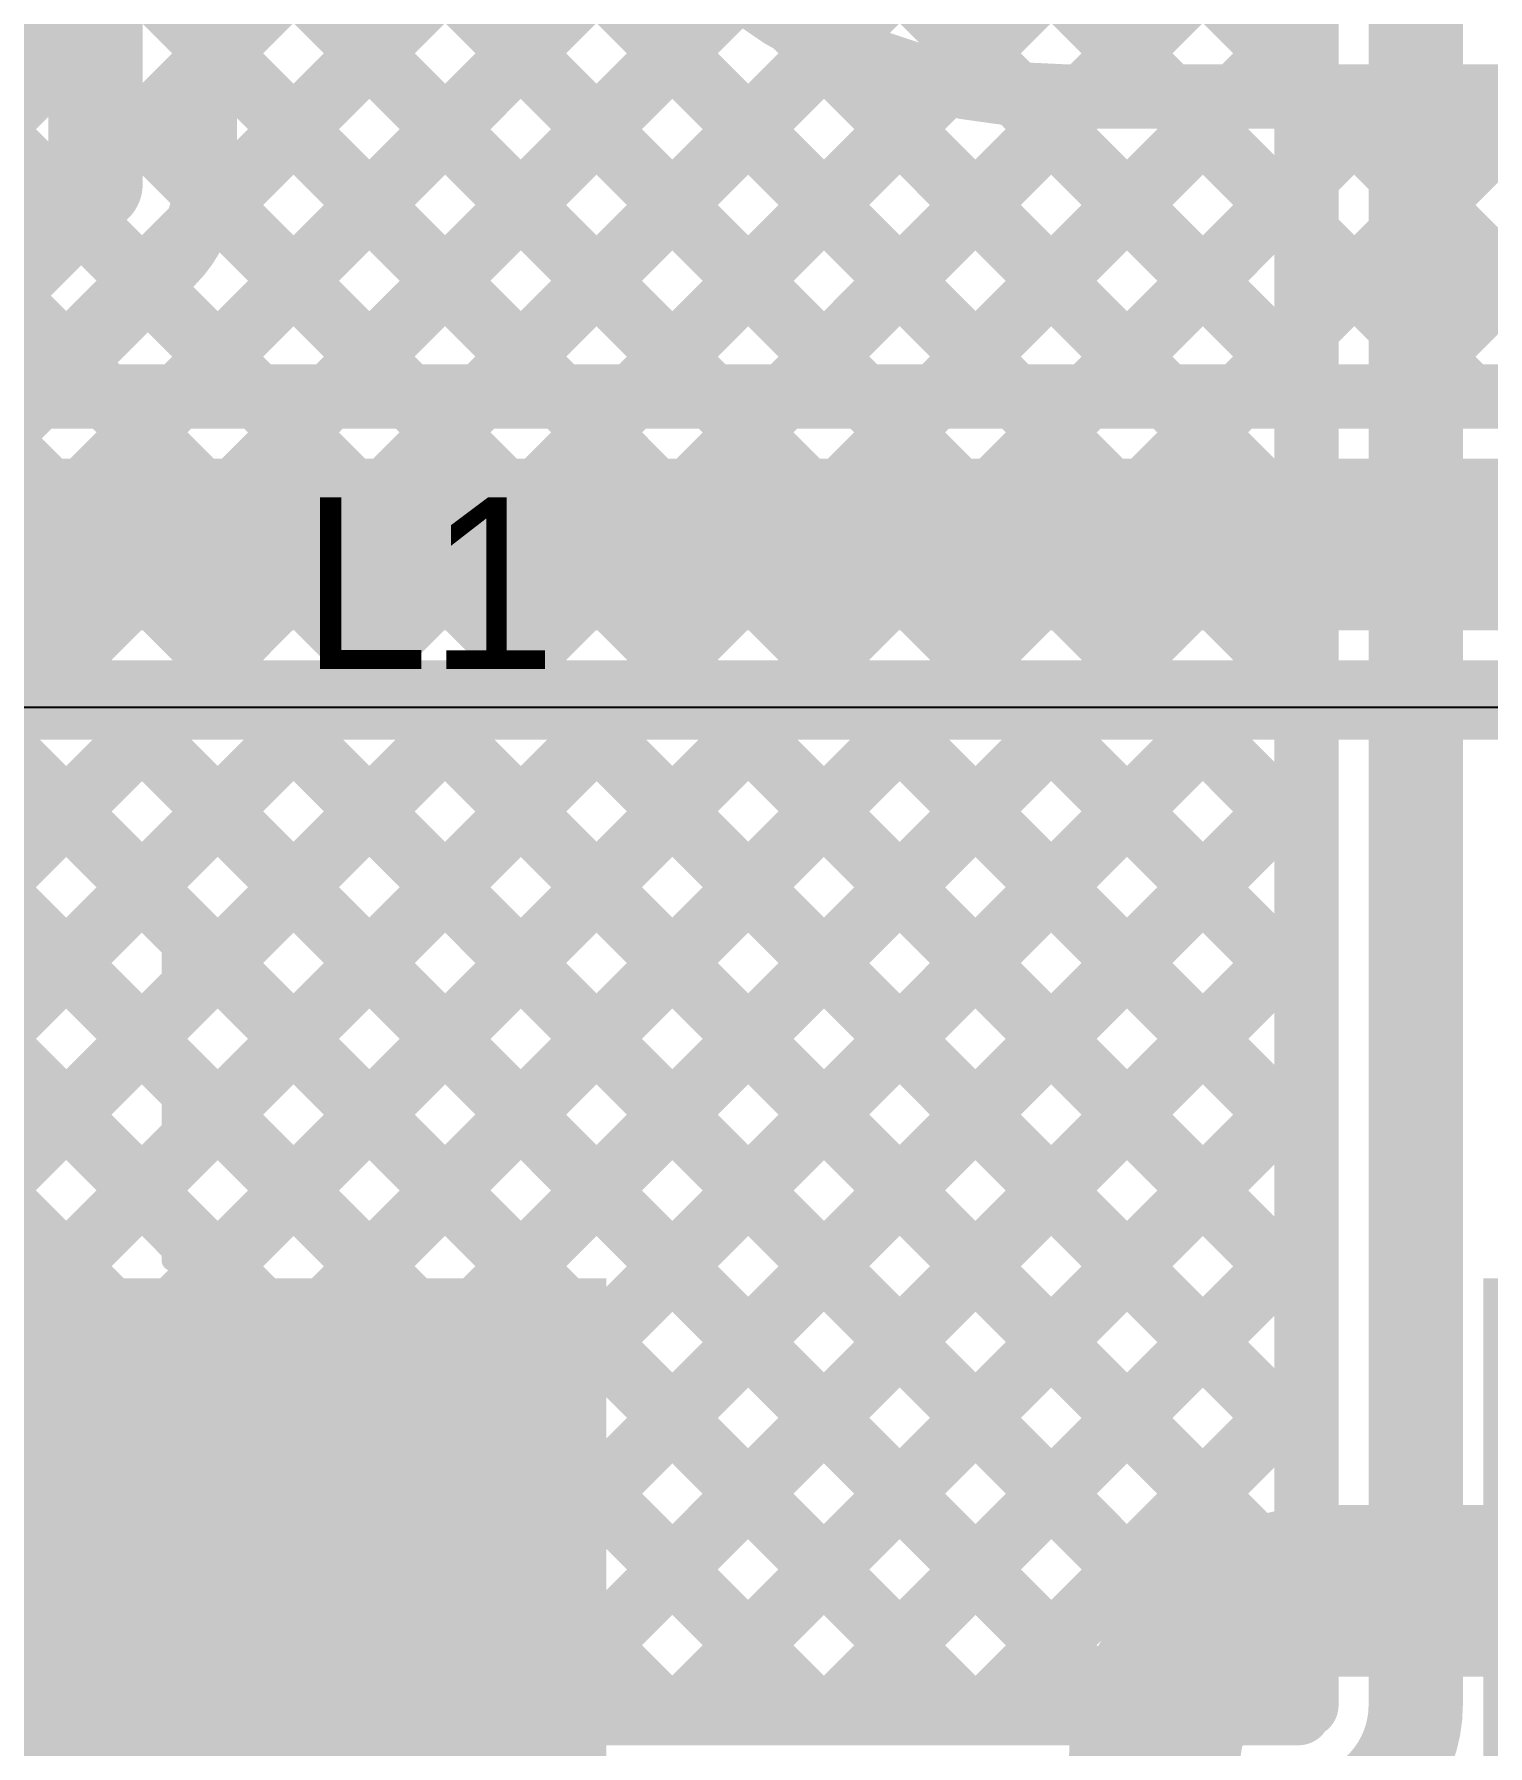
# Model space of a CAD drawing. Header units: millimetres. Extents: x 4.35 to 7.26, y 1.61 to 5.34.
# Drawn here: x 6.1267 to 6.4658, y 3.6889 to 4.088 of the extents above; entities that cross this region are included whole.
import ezdxf

# ---------------------------------------------------------------- set-up
doc = ezdxf.new("R2010")
doc.units = ezdxf.units.MM
doc.header["$MEASUREMENT"] = 0
for name, color, linetype in [('BottomLayer', 5, 'Continuous'), ('TopLayer', 1, 'Continuous'), ('TopOverlay', 2, 'Continuous'), ('TopPaste', 8, 'Continuous'), ('TopSolder', 216, 'Continuous')]:
    doc.layers.add(name, color=color, linetype=linetype)

# ---------------------------------------------------------------- blocks, each defined once
blk = doc.blocks.new('74437368033_4')
at = {"layer": 'TopLayer'}
blk.add_solid([(0.1063, -0.0689), (0.26772, -0.0689), (0.1063, 0.0689), (0.26772, 0.0689)], dxfattribs=at)
at = {"layer": 'TopOverlay', "const_width": 0.005}
for points in [[(0.20354, -0.07709), (0.20354, -0.17583)], [(0.20354, -0.17583), (0.17669, -0.20268)], [(0.17669, -0.20268), (-0.17669, -0.20268)]]:
    blk.add_lwpolyline(points, dxfattribs=at)
at = {"layer": 'TopOverlay', "const_width": 0.0025}
for points in [[(0.20229, -0.07709, 1), (0.20479, -0.07709, 1)], [(0.20229, -0.17583, 1), (0.20479, -0.17583, 1)], [(0.20229, -0.17583, 1), (0.20479, -0.17583, 1)], [(0.17544, -0.20268, 1), (0.17794, -0.20268, 1)], [(0.17544, -0.20268, 1), (0.17794, -0.20268, 1)]]:
    blk.add_lwpolyline(points, format="xyb", close=True, dxfattribs=at)
at = {"layer": 'TopPaste'}
blk.add_solid([(0.1063, -0.0689), (0.26772, -0.0689), (0.1063, 0.0689), (0.26772, 0.0689)], dxfattribs=at)
at = {"layer": 'TopSolder'}
for points in [[(-0.27172, -0.0729), (-0.1023, -0.0729), (-0.27172, 0.0729), (-0.1023, 0.0729)], [(0.1023, -0.0729), (0.27172, -0.0729), (0.1023, 0.0729), (0.27172, 0.0729)]]:
    blk.add_solid(points, dxfattribs=at)

msp = doc.modelspace()

# ---------------------------------------------------------------- linework, layer by layer
at = {"layer": 'BottomLayer'}
for points, const_width in [([(6.449, 3.69832), (6.449, 4.6513)], 0.022), ([(6.4235, 3.69832), (6.4235, 4.6513)], 0.015), ([(6.141, 4.05298), (6.141, 4.414)], 0.022), ([(6.1665, 4.05298), (6.1665, 4.40344)], 0.015), ([(6.1665, 4.33403), (6.4235, 4.07703)], 0.015), ([(6.1665, 4.08053), (6.4004, 4.31443)], 0.015), ([(6.16457, 4.04325), (6.4235, 4.30218)], 0.015), ([(6.1665, 4.29868), (6.4235, 4.04168)], 0.015), ([(5.95959, 3.80291), (6.4235, 4.26682)], 0.015), ([(6.1665, 4.26332), (6.4235, 4.00632)], 0.015), ([(5.94395, 3.75192), (6.4235, 4.23147)], 0.015), ([(6.1665, 4.22797), (6.4235, 3.97097)], 0.015), ([(5.95393, 3.72654), (6.4235, 4.19611)], 0.015), ([(6.1665, 4.19261), (6.4235, 3.93561)], 0.015), ([(5.95924, 3.6965), (6.4235, 4.16076)], 0.015), ([(6.1665, 4.15726), (6.4235, 3.90026)], 0.015), ([(6.02798, 3.72988), (6.4235, 4.1254)], 0.015), ([(6.1665, 4.1219), (6.4235, 3.8649)], 0.015), ([(6.04865, 3.71519), (6.4235, 4.09005)], 0.015), ([(6.1665, 4.08655), (6.4235, 3.82955)], 0.015), ([(6.00702, 3.919), (6.141, 4.05298)], 0.022), ([(6.06531, 3.6965), (6.4235, 4.05469)], 0.015), ([(6.16644, 4.05125), (6.4235, 3.79419)], 0.015), ([(6.02508, 3.901), (6.159, 4.03492)], 0.015), ([(6.15321, 4.02912), (6.4235, 3.75884)], 0.015), ([(6.10066, 3.6965), (6.4235, 4.01934)], 0.015), ([(6.13553, 4.01145), (6.4235, 3.72348)], 0.015), ([(6.11786, 3.99377), (6.41513, 3.6965)], 0.015), ([(6.13602, 3.6965), (6.4235, 3.98398)], 0.015), ([(6.10018, 3.97609), (6.37977, 3.6965)], 0.015), ([(6.0825, 3.95841), (6.34442, 3.6965)], 0.015), ([(6.17137, 3.6965), (6.4235, 3.94863)], 0.015), ([(6.06482, 3.94074), (6.30906, 3.6965)], 0.015), ([(6.04715, 3.92306), (6.2737, 3.6965)], 0.015), ([(6.20673, 3.6965), (6.4235, 3.91327)], 0.015), ([(6.02947, 3.90538), (6.23835, 3.6965)], 0.015), ([(6.00599, 3.8935), (6.20299, 3.6965)], 0.015), ([(6.24208, 3.6965), (6.4235, 3.87792)], 0.015), ([(5.99314, 3.871), (6.16764, 3.6965)], 0.015), ([(5.97847, 3.85032), (6.13228, 3.6965)], 0.015), ([(6.27744, 3.6965), (6.4235, 3.84256)], 0.015), ([(6.3128, 3.6965), (6.4235, 3.8072)], 0.015), ([(6.34815, 3.6965), (6.4235, 3.77185)], 0.015), ([(6.38351, 3.6965), (6.4235, 3.73649)], 0.015), ([(6.41886, 3.6965), (6.4235, 3.70114)], 0.015), ([(6.05196, 3.6965), (6.42168, 3.6965)], 0.015)]:
    msp.add_lwpolyline(points, dxfattribs=dict(at, const_width=const_width))
for points, const_width in [([(6.41975, 4.09005, 1), (6.42725, 4.09005, 1)], 0.0075), ([(6.16275, 4.08655, 1), (6.17025, 4.08655, 1)], 0.0075), ([(6.16275, 4.08053, 1), (6.17025, 4.08053, 1)], 0.0075), ([(6.41975, 4.07703, 1), (6.42725, 4.07703, 1)], 0.0075), ([(6.1355, 4.05298, 1), (6.1465, 4.05298, 1)], 0.011), ([(6.1355, 4.05298, 1), (6.1465, 4.05298, 1)], 0.011), ([(6.16275, 4.05298, 1), (6.17025, 4.05298, 1)], 0.0075), ([(6.16275, 4.05298, 1), (6.17025, 4.05298, 1)], 0.0075), ([(6.16275, 4.05298, 1), (6.17025, 4.05298, 1)], 0.0075), ([(6.41975, 4.05469, 1), (6.42725, 4.05469, 1)], 0.0075), ([(6.16269, 4.05125, 1), (6.17019, 4.05125, 1)], 0.0075), ([(6.16082, 4.04325, 1), (6.16832, 4.04325, 1)], 0.0075), ([(6.41975, 4.04168, 1), (6.42725, 4.04168, 1)], 0.0075), ([(6.15525, 4.03492, 1), (6.16275, 4.03492, 1)], 0.0075), ([(6.15525, 4.03492, 1), (6.16275, 4.03492, 1)], 0.0075), ([(6.15528, 4.03494, 1), (6.16278, 4.03494, 1)], 0.0075), ([(6.14946, 4.02912, 1), (6.15696, 4.02912, 1)], 0.0075), ([(6.41975, 4.01934, 1), (6.42725, 4.01934, 1)], 0.0075), ([(6.13178, 4.01145, 1), (6.13928, 4.01145, 1)], 0.0075), ([(6.41975, 4.00632, 1), (6.42725, 4.00632, 1)], 0.0075), ([(6.41975, 3.98398, 1), (6.42725, 3.98398, 1)], 0.0075), ([(6.41975, 3.97097, 1), (6.42725, 3.97097, 1)], 0.0075), ([(6.41975, 3.94863, 1), (6.42725, 3.94863, 1)], 0.0075), ([(6.41975, 3.93561, 1), (6.42725, 3.93561, 1)], 0.0075), ([(6.41975, 3.91327, 1), (6.42725, 3.91327, 1)], 0.0075), ([(6.41975, 3.90026, 1), (6.42725, 3.90026, 1)], 0.0075), ([(6.41975, 3.87792, 1), (6.42725, 3.87792, 1)], 0.0075), ([(6.41975, 3.8649, 1), (6.42725, 3.8649, 1)], 0.0075), ([(6.41975, 3.84256, 1), (6.42725, 3.84256, 1)], 0.0075), ([(6.41975, 3.82955, 1), (6.42725, 3.82955, 1)], 0.0075), ([(6.41975, 3.8072, 1), (6.42725, 3.8072, 1)], 0.0075), ([(6.41975, 3.79419, 1), (6.42725, 3.79419, 1)], 0.0075), ([(6.41975, 3.77185, 1), (6.42725, 3.77185, 1)], 0.0075), ([(6.41975, 3.75884, 1), (6.42725, 3.75884, 1)], 0.0075), ([(6.41975, 3.73649, 1), (6.42725, 3.73649, 1)], 0.0075), ([(6.41975, 3.72348, 1), (6.42725, 3.72348, 1)], 0.0075), ([(6.41975, 3.70114, 1), (6.42725, 3.70114, 1)], 0.0075), ([(6.4435, 3.69832, 1), (6.4545, 3.69832, 1)], 0.011), ([(6.4435, 3.69832, 1), (6.4545, 3.69832, 1)], 0.011), ([(6.12853, 3.6965, 1), (6.13603, 3.6965, 1)], 0.0075), ([(6.13227, 3.6965, 1), (6.13977, 3.6965, 1)], 0.0075), ([(6.16389, 3.6965, 1), (6.17139, 3.6965, 1)], 0.0075), ([(6.16762, 3.6965, 1), (6.17512, 3.6965, 1)], 0.0075), ([(6.19924, 3.6965, 1), (6.20674, 3.6965, 1)], 0.0075), ([(6.20298, 3.6965, 1), (6.21048, 3.6965, 1)], 0.0075), ([(6.2346, 3.6965, 1), (6.2421, 3.6965, 1)], 0.0075), ([(6.23833, 3.6965, 1), (6.24583, 3.6965, 1)], 0.0075), ([(6.26995, 3.6965, 1), (6.27745, 3.6965, 1)], 0.0075), ([(6.27369, 3.6965, 1), (6.28119, 3.6965, 1)], 0.0075), ([(6.30531, 3.6965, 1), (6.31281, 3.6965, 1)], 0.0075), ([(6.30905, 3.6965, 1), (6.31655, 3.6965, 1)], 0.0075), ([(6.34067, 3.6965, 1), (6.34817, 3.6965, 1)], 0.0075), ([(6.3444, 3.6965, 1), (6.3519, 3.6965, 1)], 0.0075), ([(6.37602, 3.6965, 1), (6.38352, 3.6965, 1)], 0.0075), ([(6.37976, 3.6965, 1), (6.38726, 3.6965, 1)], 0.0075), ([(6.41138, 3.6965, 1), (6.41888, 3.6965, 1)], 0.0075), ([(6.41511, 3.6965, 1), (6.42261, 3.6965, 1)], 0.0075), ([(6.41793, 3.6965, 1), (6.42543, 3.6965, 1)], 0.0075), ([(6.41975, 3.69832, 1), (6.42725, 3.69832, 1)], 0.0075)]:
    msp.add_lwpolyline(points, format="xyb", close=True, dxfattribs=dict(at, const_width=const_width))
for points, const_width in [([(6.1665, 4.05298, -0.199327), (6.159, 4.03492)], 0.015), ([(6.1665, 4.05298, -0.198912), (6.15903, 4.03494)], 0.015), ([(6.449, 3.69832, -0.414214), (6.42168, 3.671)], 0.022), ([(6.4745, 3.69832, -0.414214), (6.42168, 3.6455)], 0.015)]:
    msp.add_lwpolyline(points, format="xyb", dxfattribs=dict(at, const_width=const_width))
at = {"layer": 'TopLayer'}
msp.add_line((6.635, 3.931), (6.091, 3.931), dxfattribs=at)
for points, const_width in [([(5.98311, 4.376), (6.35561, 4.0035)], 0.015), ([(6.0755, 4.24826), (6.32026, 4.0035)], 0.015), ([(6.07406, 4.21434), (6.2849, 4.0035)], 0.015), ([(6.06077, 4.19228), (6.24955, 4.0035)], 0.015), ([(6.04511, 3.9945), (6.24175, 4.19114)], 0.015), ([(6.00184, 4.1805), (6.17884, 4.0035)], 0.015), ([(6.03674, 4.18095), (6.21419, 4.0035)], 0.015), ([(6.44302, 4.0035), (6.62002, 4.1805)], 0.015), ([(5.97334, 4.17364), (6.14348, 4.0035)], 0.015), ([(6.08947, 4.0035), (6.24729, 4.16132)], 0.015), ([(6.12482, 4.0035), (6.25804, 4.13672)], 0.015), ([(6.16018, 4.0035), (6.27278, 4.1161)], 0.015), ([(6.19553, 4.0035), (6.29109, 4.09906)], 0.015), ([(6.30402, 4.09044), (6.39097, 4.0035)], 0.015), ([(6.23089, 4.0035), (6.31307, 4.08568)], 0.015), ([(6.26624, 4.0035), (6.33933, 4.07659)], 0.015), ([(6.3016, 4.0035), (6.3716, 4.0735)], 0.015), ([(6.33695, 4.0035), (6.40695, 4.0735)], 0.015), ([(6.35583, 4.074), (6.42632, 4.0035)], 0.015), ([(6.367, 4.0735), (6.49052, 4.0735)], 0.015), ([(6.37231, 4.0035), (6.44231, 4.0735)], 0.015), ([(6.39168, 4.0735), (6.46168, 4.0035)], 0.015), ([(6.40766, 4.0035), (6.47766, 4.0735)], 0.015), ([(6.42703, 4.0735), (6.49703, 4.0035)], 0.015), ([(6.46239, 4.0735), (6.53239, 4.0035)], 0.015), ([(6.083, 4.0035), (6.597, 4.0035)], 0.015), ([(6.083, 3.969), (6.597, 3.969)], 0.04), ([(6.083, 3.9345), (6.597, 3.9345)], 0.015), ([(6.12303, 3.931), (6.12653, 3.9345)], 0.015), ([(6.14177, 3.9345), (6.14527, 3.931)], 0.015), ([(6.15839, 3.931), (6.16189, 3.9345)], 0.015), ([(6.17713, 3.9345), (6.18063, 3.931)], 0.015), ([(6.19374, 3.931), (6.19724, 3.9345)], 0.015), ([(6.21248, 3.9345), (6.21598, 3.931)], 0.015), ([(6.2291, 3.931), (6.2326, 3.9345)], 0.015), ([(6.24784, 3.9345), (6.25134, 3.931)], 0.015), ([(6.26445, 3.931), (6.26795, 3.9345)], 0.015), ([(6.28319, 3.9345), (6.28669, 3.931)], 0.015), ([(6.29981, 3.931), (6.30331, 3.9345)], 0.015), ([(6.31855, 3.9345), (6.32205, 3.931)], 0.015), ([(6.33516, 3.931), (6.33866, 3.9345)], 0.015), ([(6.3539, 3.9345), (6.3574, 3.931)], 0.015), ([(6.37052, 3.931), (6.37402, 3.9345)], 0.015), ([(6.38926, 3.9345), (6.39276, 3.931)], 0.015), ([(6.40587, 3.931), (6.40937, 3.9345)], 0.015), ([(6.42461, 3.9345), (6.42811, 3.931)], 0.015), ([(6.44123, 3.931), (6.44473, 3.9345)], 0.015), ([(6.45997, 3.9345), (6.46347, 3.931)], 0.015), ([(6.091, 3.931), (6.635, 3.931)], 0.015), ([(6.429, 3.725), (6.54947, 3.725)], 0.04), ([(5.99361, 3.731), (6.16946, 3.731)], 0.022), ([(6.388, 3.61644), (6.388, 3.684)], 0.04)]:
    msp.add_lwpolyline(points, dxfattribs=dict(at, const_width=const_width))
for points, const_width in [([(6.367, 4.0735, -0.414214), (6.2415, 4.199)], 0.015), ([(6.388, 3.684, -0.414214), (6.429, 3.725)], 0.04), ([(6.16946, 3.731, -0.414214), (6.17546, 3.725)], 0.022)]:
    msp.add_lwpolyline(points, format="xyb", dxfattribs=dict(at, const_width=const_width))
for points, const_width in [([(6.30027, 4.09044, 1), (6.30777, 4.09044, 1)], 0.0075), ([(6.30932, 4.08568, 1), (6.31682, 4.08568, 1)], 0.0075), ([(6.33558, 4.07659, 1), (6.34308, 4.07659, 1)], 0.0075), ([(6.35208, 4.074, 1), (6.35958, 4.074, 1)], 0.0075), ([(6.36325, 4.0735, 1), (6.37075, 4.0735, 1)], 0.0075), ([(6.36325, 4.0735, 1), (6.37075, 4.0735, 1)], 0.0075), ([(6.36785, 4.0735, 1), (6.37535, 4.0735, 1)], 0.0075), ([(6.38793, 4.0735, 1), (6.39543, 4.0735, 1)], 0.0075), ([(6.4032, 4.0735, 1), (6.4107, 4.0735, 1)], 0.0075), ([(6.42328, 4.0735, 1), (6.43078, 4.0735, 1)], 0.0075), ([(6.43856, 4.0735, 1), (6.44606, 4.0735, 1)], 0.0075), ([(6.45864, 4.0735, 1), (6.46614, 4.0735, 1)], 0.0075), ([(6.12107, 4.0035, 1), (6.12857, 4.0035, 1)], 0.0075), ([(6.13973, 4.0035, 1), (6.14723, 4.0035, 1)], 0.0075), ([(6.15643, 4.0035, 1), (6.16393, 4.0035, 1)], 0.0075), ([(6.17509, 4.0035, 1), (6.18259, 4.0035, 1)], 0.0075), ([(6.19178, 4.0035, 1), (6.19928, 4.0035, 1)], 0.0075), ([(6.21044, 4.0035, 1), (6.21794, 4.0035, 1)], 0.0075), ([(6.22714, 4.0035, 1), (6.23464, 4.0035, 1)], 0.0075), ([(6.2458, 4.0035, 1), (6.2533, 4.0035, 1)], 0.0075), ([(6.26249, 4.0035, 1), (6.26999, 4.0035, 1)], 0.0075), ([(6.28115, 4.0035, 1), (6.28865, 4.0035, 1)], 0.0075), ([(6.29785, 4.0035, 1), (6.30535, 4.0035, 1)], 0.0075), ([(6.31651, 4.0035, 1), (6.32401, 4.0035, 1)], 0.0075), ([(6.3332, 4.0035, 1), (6.3407, 4.0035, 1)], 0.0075), ([(6.35186, 4.0035, 1), (6.35936, 4.0035, 1)], 0.0075), ([(6.36856, 4.0035, 1), (6.37606, 4.0035, 1)], 0.0075), ([(6.38722, 4.0035, 1), (6.39472, 4.0035, 1)], 0.0075), ([(6.40391, 4.0035, 1), (6.41141, 4.0035, 1)], 0.0075), ([(6.42257, 4.0035, 1), (6.43007, 4.0035, 1)], 0.0075), ([(6.43927, 4.0035, 1), (6.44677, 4.0035, 1)], 0.0075), ([(6.45793, 4.0035, 1), (6.46543, 4.0035, 1)], 0.0075), ([(6.12278, 3.9345, 1), (6.13028, 3.9345, 1)], 0.0075), ([(6.13802, 3.9345, 1), (6.14552, 3.9345, 1)], 0.0075), ([(6.15814, 3.9345, 1), (6.16564, 3.9345, 1)], 0.0075), ([(6.17338, 3.9345, 1), (6.18088, 3.9345, 1)], 0.0075), ([(6.19349, 3.9345, 1), (6.20099, 3.9345, 1)], 0.0075), ([(6.20873, 3.9345, 1), (6.21623, 3.9345, 1)], 0.0075), ([(6.22885, 3.9345, 1), (6.23635, 3.9345, 1)], 0.0075), ([(6.24409, 3.9345, 1), (6.25159, 3.9345, 1)], 0.0075), ([(6.2642, 3.9345, 1), (6.2717, 3.9345, 1)], 0.0075), ([(6.27944, 3.9345, 1), (6.28694, 3.9345, 1)], 0.0075), ([(6.29956, 3.9345, 1), (6.30706, 3.9345, 1)], 0.0075), ([(6.3148, 3.9345, 1), (6.3223, 3.9345, 1)], 0.0075), ([(6.33491, 3.9345, 1), (6.34241, 3.9345, 1)], 0.0075), ([(6.35015, 3.9345, 1), (6.35765, 3.9345, 1)], 0.0075), ([(6.37027, 3.9345, 1), (6.37777, 3.9345, 1)], 0.0075), ([(6.38551, 3.9345, 1), (6.39301, 3.9345, 1)], 0.0075), ([(6.40562, 3.9345, 1), (6.41312, 3.9345, 1)], 0.0075), ([(6.42086, 3.9345, 1), (6.42836, 3.9345, 1)], 0.0075), ([(6.44098, 3.9345, 1), (6.44848, 3.9345, 1)], 0.0075), ([(6.45622, 3.9345, 1), (6.46372, 3.9345, 1)], 0.0075), ([(6.11928, 3.931, 1), (6.12678, 3.931, 1)], 0.0075), ([(6.14152, 3.931, 1), (6.14902, 3.931, 1)], 0.0075), ([(6.15464, 3.931, 1), (6.16214, 3.931, 1)], 0.0075), ([(6.17688, 3.931, 1), (6.18438, 3.931, 1)], 0.0075), ([(6.18999, 3.931, 1), (6.19749, 3.931, 1)], 0.0075), ([(6.21223, 3.931, 1), (6.21973, 3.931, 1)], 0.0075), ([(6.22535, 3.931, 1), (6.23285, 3.931, 1)], 0.0075), ([(6.24759, 3.931, 1), (6.25509, 3.931, 1)], 0.0075), ([(6.2607, 3.931, 1), (6.2682, 3.931, 1)], 0.0075), ([(6.28294, 3.931, 1), (6.29044, 3.931, 1)], 0.0075), ([(6.29606, 3.931, 1), (6.30356, 3.931, 1)], 0.0075), ([(6.3183, 3.931, 1), (6.3258, 3.931, 1)], 0.0075), ([(6.33141, 3.931, 1), (6.33891, 3.931, 1)], 0.0075), ([(6.35365, 3.931, 1), (6.36115, 3.931, 1)], 0.0075), ([(6.36677, 3.931, 1), (6.37427, 3.931, 1)], 0.0075), ([(6.38901, 3.931, 1), (6.39651, 3.931, 1)], 0.0075), ([(6.40212, 3.931, 1), (6.40962, 3.931, 1)], 0.0075), ([(6.42436, 3.931, 1), (6.43186, 3.931, 1)], 0.0075), ([(6.43748, 3.931, 1), (6.44498, 3.931, 1)], 0.0075), ([(6.45972, 3.931, 1), (6.46722, 3.931, 1)], 0.0075), ([(6.419, 3.725, 1), (6.439, 3.725, 1)], 0.02), ([(6.419, 3.725, 1), (6.439, 3.725, 1)], 0.02), ([(6.16396, 3.731, 1), (6.17496, 3.731, 1)], 0.011), ([(6.16396, 3.731, 1), (6.17496, 3.731, 1)], 0.011), ([(6.16996, 3.725, 1), (6.18096, 3.725, 1)], 0.011), ([(6.378, 3.684, 1), (6.398, 3.684, 1)], 0.02), ([(6.378, 3.684, 1), (6.398, 3.684, 1)], 0.02)]:
    msp.add_lwpolyline(points, format="xyb", close=True, dxfattribs=dict(at, const_width=const_width))

# ---------------------------------------------------------------- block references
at = {"rotation": 180}
msp.add_blockref('74437368033_4', (6.36246, 3.725), dxfattribs=at)

# ---------------------------------------------------------------- texts
at = {"layer": 'TopOverlay'}
msp.add_text('L1', height=0.04, dxfattribs=at).set_placement((6.189, 3.94))

doc.saveas('drawing.dxf')
